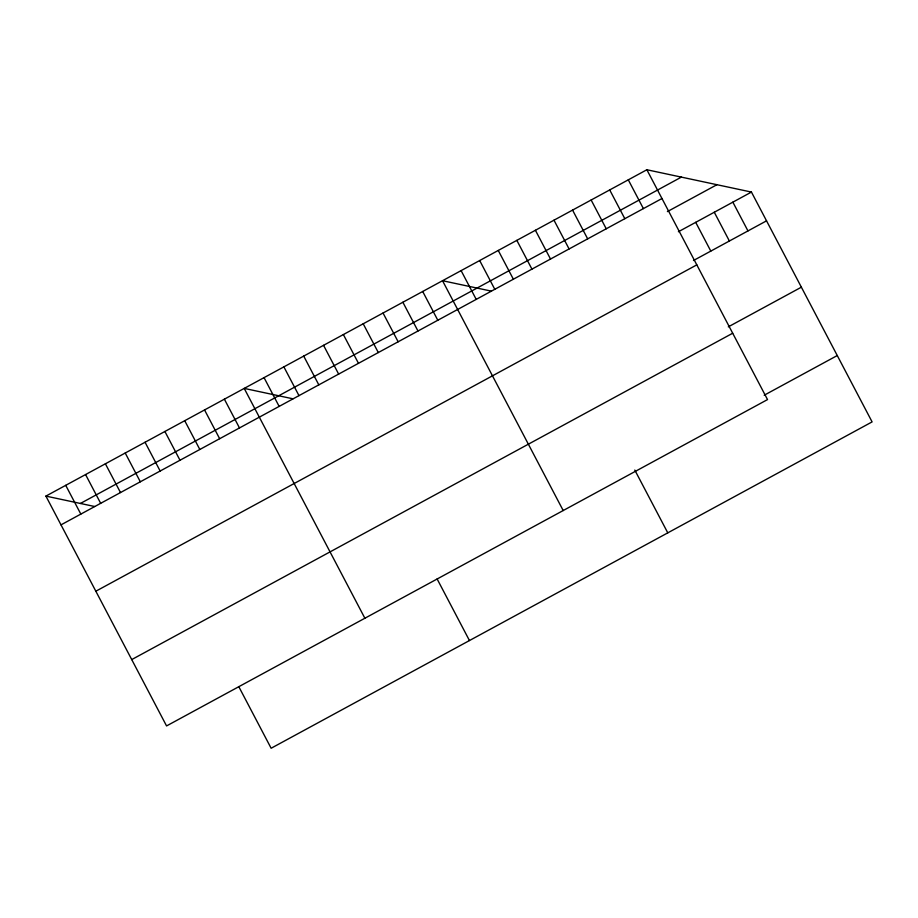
<?xml version="1.0" encoding="UTF-8"?>
<svg xmlns="http://www.w3.org/2000/svg" width="918" height="918" viewBox="0 0 918 918"><rect width="100%" height="100%" fill="white"/><g stroke="black" fill="none" stroke-linecap="round" stroke-linejoin="round"><path stroke-width="1.38" d="M646.869 169.75L767.528 399.582L166.56 725.931L45.9 496.099L646.869 169.75L751.44 192.069L872.1 421.901L271.131 748.25L238.783 686.63M80.405 503.466L681.374 177.117M61.001 524.866L661.97 198.517M667.397 211.599L716.924 184.702M678.379 231.749L751.44 192.069M693.48 260.505L766.541 220.836M95.839 591.215L696.808 264.866M728.307 326.854L801.368 287.185M131.733 659.583L732.69 333.234M764.201 395.222L837.262 355.541M491.268 291.109L442.533 280.713L563.204 510.546M292.945 398.802L244.222 388.406L364.882 618.239M45.9 496.099L94.634 506.495M732.862 202.155L747.963 230.923M714.284 212.242L729.385 241.009M695.706 222.328L710.807 251.096M628.291 179.836L643.392 208.604M609.713 189.934L624.814 218.691M591.146 200.021L606.236 228.777M572.568 210.107L587.669 238.864M553.99 220.194L569.091 248.95M535.412 230.28L550.513 259.037M516.834 240.367L531.935 269.123M634.797 470.062L667.776 532.853M498.267 250.453L513.369 279.21M479.689 260.54L494.791 289.296M461.111 270.626L476.212 299.383M422.705 291.488L437.806 320.244M402.876 302.251L417.977 331.019M383.047 313.027L398.148 341.783M363.207 323.79L378.308 352.558M343.378 334.565L358.479 363.321M323.549 345.329L338.65 374.096M437.106 578.937L469.454 640.546M303.72 356.104L318.81 384.86M283.88 366.867L298.981 395.635M264.051 377.642L279.152 406.399M224.382 399.181L239.483 427.937M204.553 409.944L219.654 438.712M184.725 420.719L199.826 449.476M164.896 431.483L179.997 460.251M145.055 442.258L160.157 471.014M125.227 453.022L140.328 481.789M105.398 463.797L120.499 492.553M85.569 474.56L100.67 503.328M65.729 485.335L80.83 514.091"/></g></svg>
